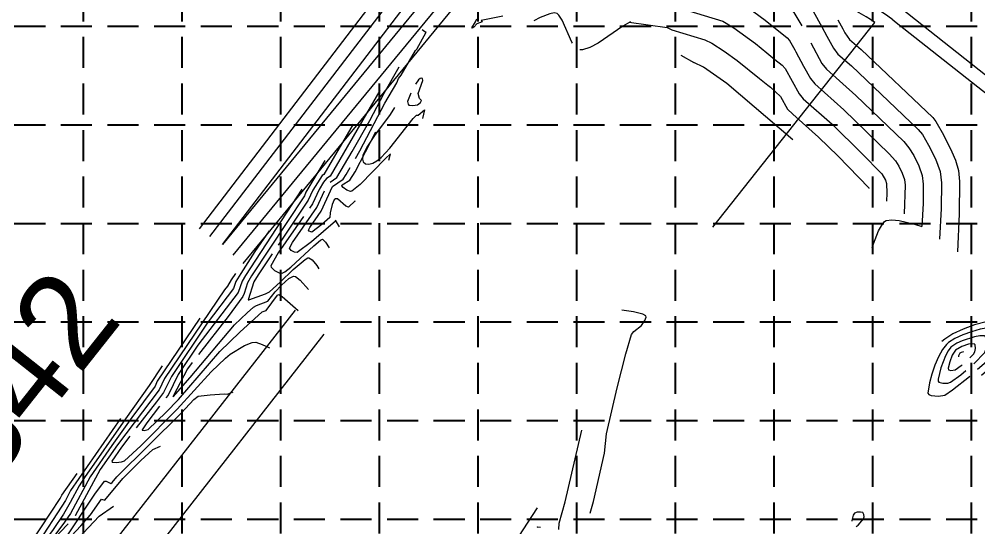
# Model space of a CAD drawing. Header units: inches. Extents: x 5726 to 10817, y 12055 to 15240.
# Drawn here: x 7426 to 8198, y 13562 to 13971 of the extents above; entities that cross this region are included whole.
import ezdxf
from ezdxf.enums import TextEntityAlignment as Align

# ---------------------------------------------------------------- set-up
doc = ezdxf.new("R2010")
doc.units = ezdxf.units.IN
doc.header["$LTSCALE"] = 100
doc.header["$MEASUREMENT"] = 0
doc.linetypes.add('HIDDEN', pattern=[0.375, 0.25, -0.125])
for name, color, linetype in [('2', 7, 'Continuous'), ('20', 36, 'Continuous'), ('21', 36, 'Continuous'), ('27', 150, 'Continuous'), ('30', 7, 'Continuous'), ('8', 7, 'Continuous'), ('GRID', 254, 'HIDDEN'), ('STREET NAMES', 7, 'Continuous')]:
    doc.layers.add(name, color=color, linetype=linetype)
doc.styles.get("Standard").update_dxf_attribs({"font": 'ARIAL.TTF', "height": 25})

# ---------------------------------------------------------------- blocks, each defined once
blk = doc.blocks.new('block2')
at = {"layer": 'GRID'}
for p, q in [((7477.7, 15156.29), (7477.7, 12138.33)), ((7557.12, 15156.29), (7557.12, 12138.33)), ((7636.54, 15156.29), (7636.54, 12138.33)), ((7715.96, 15156.29), (7715.96, 12138.33)), ((7795.38, 15156.29), (7795.38, 12138.33)), ((7874.8, 15156.29), (7874.8, 12138.33)), ((7954.22, 15156.29), (7954.22, 12138.33)), ((8033.64, 15156.29), (8033.64, 12138.33)), ((8113.06, 15156.29), (8113.06, 12138.33)), ((8192.48, 15156.29), (8192.48, 12138.33)), ((5809.88, 13964.99), (10733.92, 13964.99)), ((5809.88, 13885.57), (10733.92, 13885.57)), ((5809.88, 13806.15), (10733.92, 13806.15)), ((5809.88, 13726.73), (10733.92, 13726.73)), ((5809.88, 13647.31), (10733.92, 13647.31)), ((5809.88, 13567.89), (10733.92, 13567.89))]:
    blk.add_line(p, q, dxfattribs=at)

msp = doc.modelspace()

# ---------------------------------------------------------------- linework, layer by layer
at = {"layer": '2', "color": 7, "lineweight": 0}
msp.add_line((7984.64, 13803.08), (8115.08, 13967.93), dxfattribs=at)
msp.add_arc((7954.94, 13726.16), 290, 56.48082, 69.94779, dxfattribs=at)
at = {"layer": '20', "color": 43, "lineweight": 0}
for p, q in [((8085.24, 13970.12), (8089.28, 13962.76)), ((8072.27, 13964.39), (8076.34, 13957.04)), ((8046.26, 13953.53), (8050.69, 13945.82)), ((8028.01, 13943.57), (8034.51, 13938.26)), ((7958.88, 13941.6), (7969.43, 13935.69)), ((8022.3, 13922.85), (8028.85, 13917.59))]:
    msp.add_line(p, q, dxfattribs=at)
for points in [[(7897.38, 14002.73), (7904.04, 14007.41), (7908.51, 14010.06), (7910.48, 14010.6), (7923.91, 14009.28), (8005, 13984.68), (8012.59, 13980.17), (8026.82, 13969.87), (8044.37, 13955.61), (8046.26, 13953.53), (8046.5, 13953.1)], [(7889.1, 13990.43), (7920.89, 13988.81), (7932.37, 13987.24), (7936.69, 13986.32), (7938.79, 13985.27), (7992.6, 13968.96), (8001.47, 13963.62), (8018.91, 13951.01), (8028.01, 13943.57)], [(7871.63, 13951.27), (7871.03, 13952.17), (7863.4, 13969.71), (7860.69, 13973.98), (7859.22, 13975.28), (7856.8, 13975.68), (7853.37, 13974.96), (7845.75, 13971.85), (7840.64, 13969.2)], [(8065.32, 13976.96), (8072.27, 13964.39)], [(7815.51, 13973.12), (7798.16, 13969.65), (7798.86, 13968.38), (7794.53, 13966.86), (7792.13, 13964.08), (7790.94, 13963.28), (7790.5, 13963.75), (7793.7, 13968.6), (7794.74, 13970.9)], [(7918.58, 13968.1), (7917.81, 13968.19), (7912.29, 13965.03), (7892.44, 13951.38), (7885.74, 13947.83), (7879.78, 13946), (7877.65, 13945.96)], [(7917.25, 13968.14), (7947.81, 13964.02), (7951.6, 13962.15), (7978.3, 13953.95), (7983.68, 13951.37), (7993.67, 13944.92), (8004.14, 13937.45), (8022.3, 13922.85)], [(7696.98, 13858.38), (7700.57, 13864.63), (7720.63, 13903.09), (7730.13, 13919.38), (7731.67, 13922.84), (7733.81, 13925.4), (7745.36, 13945.44), (7746.37, 13946.42), (7753.92, 13960.16), (7752.67, 13960.55), (7750.76, 13961.97)], [(8089.28, 13962.76), (8090.97, 13959.67), (8094.68, 13954.24), (8104.09, 13946.11), (8161.56, 13891.51), (8164.22, 13888.16), (8170.29, 13877.48), (8177.11, 13863.77), (8179.93, 13857.1), (8182.41, 13848.84), (8183.15, 13839.8), (8182.96, 13813.93), (8181.46, 13783.29)], [(8076.34, 13957.04), (8081.7, 13947.35), (8085.32, 13942.3), (8096.14, 13932.93), (8149.94, 13881.75), (8153.35, 13877.61), (8158.33, 13869.11), (8163.76, 13858.08), (8167.52, 13848.02), (8168.54, 13838.82), (8168.38, 13818.07), (8167.18, 13793.49)], [(8050.69, 13945.82), (8051.49, 13944.42), (8057.53, 13932.76), (8063.21, 13922.72), (8066.65, 13918.46), (8090.18, 13897.54), (8126.58, 13862.14), (8131.61, 13856.51), (8134.26, 13852.29), (8136.96, 13846.67), (8138.79, 13841.52), (8139.31, 13836.86), (8138.62, 13813.89)], [(8048.9, 13873.5), (7995.96, 13918.85), (7977.21, 13931.92), (7969.43, 13935.69)], [(8034.51, 13938.26), (8040.35, 13933.49), (8042.72, 13930.99), (8053.99, 13910.43), (8057.35, 13906.58), (8080.63, 13885.91), (8104.34, 13862.8), (8120.74, 13845.96), (8123.51, 13840.93), (8124.43, 13838.27), (8124.65, 13830.48), (8124.34, 13824.09)], [(7676.5, 13839.43), (7681.85, 13843.03), (7694.44, 13863.93), (7708.56, 13888.89), (7720.09, 13911.11), (7732.27, 13932.21)], [(7748.44, 13906.73), (7747.35, 13910.67), (7751.1, 13921.34), (7750.86, 13922.7), (7750.38, 13923.06), (7749.05, 13922.92), (7747.64, 13921.73), (7745.38, 13918.36)], [(7716.47, 13913.06), (7676.5, 13844.13), (7673.57, 13842.33), (7671.14, 13839.3), (7667.7, 13833.37), (7662.38, 13821.77), (7660.07, 13818.49)], [(8028.85, 13917.59), (8030.93, 13915.92), (8039.18, 13908.45), (8044.79, 13898.14), (8048.9, 13893.97), (8069.54, 13875.46), (8085.42, 13860.16), (8110.11, 13834.64), (8110.06, 13834.29)], [(7741.4, 13910.98), (7738.9, 13904.38), (7739.39, 13902.11), (7740.01, 13901.24), (7743.18, 13900.97), (7746.77, 13901.61), (7749.19, 13903.43), (7750.16, 13905.11), (7748.44, 13906.73)], [(7728.34, 13899.43), (7724.79, 13893.78), (7712.28, 13876.97), (7706.54, 13868.31), (7704.41, 13864.37), (7703.01, 13860.86), (7702.51, 13857.92), (7703.09, 13855.66), (7704.92, 13854.22), (7707.81, 13853.82), (7710.91, 13854.64), (7714.19, 13856.51), (7717.59, 13859.25), (7724.57, 13866.6), (7743.51, 13890.73), (7746.09, 13893.26), (7747.52, 13893.22), (7752.54, 13897.57), (7750.97, 13890.62)], [(7695.15, 13886.03), (7671.52, 13845.57), (7670.13, 13844.74), (7662.78, 13832.96), (7658.94, 13824.71), (7634.62, 13788.59)], [(7696.6, 13823.72), (7696.82, 13824.36), (7691.25, 13819.21), (7689.29, 13820.07), (7682.37, 13825.83), (7680.86, 13825.98), (7679.84, 13824.96), (7678.33, 13821.29), (7676.7, 13814.55), (7676.32, 13810.91), (7669.95, 13805.12), (7661.89, 13799.14), (7660.93, 13799.25), (7659.76, 13799.94), (7659.15, 13800.75), (7660.24, 13802.9), (7669.24, 13815.9), (7678.5, 13835.86), (7686.94, 13841.72), (7689.6, 13845.55), (7692.79, 13851.1)], [(7653.79, 13833.6), (7608.44, 13764.17), (7605.8, 13759.65), (7602.58, 13750.51), (7570.07, 13707.97), (7554.26, 13684.35), (7546.08, 13667.85), (7544.35, 13665.59)], [(7684.14, 13803.24), (7680.95, 13808.79), (7680.93, 13807.9), (7661.66, 13791.25), (7649.91, 13782.6), (7647.85, 13782.82), (7645.32, 13784.31), (7643.99, 13786.06), (7646.32, 13790.72), (7665.81, 13818.84), (7672.03, 13832.42)], [(7655.25, 13811.61), (7634.77, 13782.38), (7628.9, 13771.94), (7629.01, 13770.79), (7631.68, 13768.23), (7635.62, 13766.32), (7637.94, 13766.05), (7640.04, 13766.98), (7644.95, 13770.75), (7663.32, 13787.94), (7668.84, 13792.52), (7670.46, 13793.28), (7672.95, 13791.02), (7675.81, 13786.41)], [(7627.56, 13800.09), (7616.05, 13783.39), (7604.63, 13765.82), (7600.78, 13759.27), (7598.77, 13753.78), (7577.62, 13725.67), (7548.78, 13682.76), (7542.47, 13669.99), (7536.9, 13662.37), (7520.58, 13641.38)], [(7629.92, 13781.62), (7618.58, 13764.77), (7615.26, 13759.08), (7610.53, 13744.56), (7611.04, 13744.43), (7624.6, 13749.32), (7627.74, 13751.01), (7636.44, 13758.71), (7646.85, 13768.87), (7656.5, 13777.14), (7658.5, 13778.41), (7659.52, 13778.46), (7662.03, 13776.63), (7665.95, 13772.22), (7667.48, 13769.57)], [(7600.49, 13765.74), (7596.9, 13760.74), (7593.95, 13755.67), (7591.46, 13752.49), (7543.3, 13681.17), (7538.84, 13672.14), (7505.55, 13627.7), (7491.58, 13607.79), (7471.45, 13570.56), (7471.35, 13570.43)], [(7539.26, 13658.91), (7529.02, 13645.48), (7525.24, 13639.9), (7525.32, 13639.54), (7526.9, 13639.32), (7530.18, 13640.02), (7544.45, 13653.66), (7554.52, 13664.11), (7587.91, 13703), (7603.92, 13718.43), (7622, 13734.8), (7625.07, 13735.95), (7634.33, 13748.21), (7635.37, 13748.79), (7637.87, 13747.2), (7650.82, 13735.9)], [(7571.63, 13729.71), (7537.44, 13678.9), (7535.64, 13675.08), (7516.83, 13649.8), (7500.79, 13627.28), (7483.38, 13601.85), (7467.52, 13572.53), (7462.79, 13565.38), (7438.53, 13532.83), (7417.58, 13503.43)], [(8200.93, 13683.78), (8206.95, 13689.23), (8214.56, 13696.84), (8220.1, 13703.4), (8222.09, 13708.55), (8222.91, 13713.42), (8223.18, 13718.58), (8222.79, 13723.28), (8221.61, 13726.8), (8220.68, 13727.88), (8219.51, 13728.39), (8212.85, 13728.38), (8204.5, 13726.92), (8195.33, 13724.32), (8186.18, 13720.91), (8177.9, 13717.02), (8171.36, 13712.95), (8169, 13710.96)], [(8197.75, 13688.56), (8204.78, 13694.95), (8211.79, 13702.82), (8212.87, 13705.16), (8213.67, 13708.57), (8214.11, 13712.49), (8214.08, 13716.34), (8213.48, 13719.56), (8212.24, 13721.59), (8211.34, 13721.98), (8206.23, 13721.97), (8199.83, 13720.84), (8192.8, 13718.85), (8185.78, 13716.24), (8179.44, 13713.26), (8174.42, 13710.14), (8172.62, 13708.61)], [(8194.7, 13693.1), (8203.48, 13702.23), (8204.79, 13706.24), (8205.07, 13711.64), (8204.66, 13713.88), (8203.8, 13715.29), (8203.17, 13715.56), (8199.62, 13715.55), (8195.16, 13714.77), (8185.39, 13711.57), (8180.98, 13709.5), (8176.23, 13706.27)], [(7515.43, 13634.75), (7508.55, 13625.9), (7500.94, 13614.54), (7501.1, 13613.81), (7504.31, 13613.36), (7508.75, 13613.93), (7510.96, 13614.79), (7524.11, 13626.79), (7553.53, 13656.53), (7580.76, 13686.54), (7592.46, 13697.66), (7596.16, 13700.69), (7607.73, 13707.69), (7613.75, 13710.24), (7616.77, 13710.38), (7621.88, 13708.67), (7627.84, 13705.9)], [(8172.62, 13708.61), (8169.43, 13704.48), (8166.27, 13698.68), (8163.35, 13691.87), (8160.85, 13684.69), (8158.97, 13677.79), (8157.75, 13669.41), (8158.48, 13668.15), (8160.42, 13667.35), (8166.13, 13666.95), (8171.29, 13667.82), (8177.56, 13671.9), (8191.31, 13682.71), (8191.53, 13682.91)], [(8176.23, 13706.27), (8174.02, 13703.39), (8171.82, 13699.36), (8168.05, 13689.62), (8166, 13680.68), (8165.89, 13679), (8166.4, 13678.12), (8169.63, 13677.3), (8173.72, 13677.49), (8175.86, 13678.15), (8184.27, 13684.2), (8188.33, 13687.63)], [(8191.54, 13697.82), (8194.44, 13700.72), (8195.6, 13702.57), (8196.08, 13705.43), (8195.84, 13708.2), (8195, 13709.15), (8190.5, 13708.7), (8185, 13706.9), (8179.85, 13703.92)], [(8179.85, 13703.92), (8177.37, 13700.03), (8175.25, 13694.56), (8174.1, 13689.53), (8174.32, 13688.09), (8176.14, 13687.63), (8179.64, 13688.11), (8184.37, 13691.51), (8185.25, 13692.26)], [(7465.8, 13564.13), (7453.14, 13551.03), (7449.94, 13546.52), (7449.32, 13544.75), (7449.54, 13543.41), (7450.75, 13542.57), (7452.6, 13542.43), (7454.55, 13543.08), (7458.63, 13546.28), (7462.77, 13551.27), (7487.27, 13588.02), (7494.97, 13598.39), (7496.35, 13598.33), (7500.09, 13596.68), (7501.26, 13597.34), (7504.84, 13601.99), (7556.65, 13653.31), (7566.85, 13664.12), (7570.27, 13666.84), (7580, 13667.98), (7591.41, 13668.74), (7593.95, 13668.44), (7597.63, 13670.25), (7598.25, 13669.96)], [(7507.91, 13648.99), (7467.67, 13591.05), (7463.45, 13582.93), (7457.24, 13572.97), (7445.47, 13555.35), (7431.22, 13536.17), (7406.66, 13500.89), (7398.19, 13489.82)], [(7860.73, 13559.6), (7860.93, 13564.74), (7865.75, 13581.68), (7879.05, 13639.64)], [(7412.9, 13487.91), (7437.84, 13516.41), (7445.01, 13523.47), (7445.01, 13524.13), (7446.25, 13525.1), (7444.24, 13527.3), (7453.46, 13538.25), (7476.03, 13562.49), (7483.66, 13571.21), (7492.52, 13584.02), (7495.13, 13583.12), (7509.79, 13600.57), (7524.17, 13615.17), (7533.73, 13623.92), (7539.93, 13626.7)], [(7391.3, 13487), (7395.76, 13492.78), (7409.14, 13510.84), (7427.26, 13537.35), (7435.97, 13549.09), (7459.3, 13584.38), (7460.68, 13587.05), (7472.84, 13604.62)], [(7790.84, 13496.04), (7843.53, 13576.94)], [(8105.47, 13573.09), (8103.4, 13573.55), (8100.69, 13573.43), (8098.61, 13572.69), (8097.66, 13571.03), (8096.54, 13566.9), (8096.52, 13566.23)], [(8099.97, 13561.85), (8101.59, 13562.96), (8105.97, 13568.22), (8106.32, 13569.63), (8106.23, 13571.51), (8105.47, 13573.09)], [(7843.14, 13561.33), (7843.86, 13561.76), (7845.83, 13561.28)]]:
    msp.add_lwpolyline(points, dxfattribs=at)
at = {"layer": '21', "color": 43, "lineweight": 0}
for points in [[(7904.7, 14013.58), (7922.49, 14025.2), (7924.35, 14028.08), (7925.08, 14028.38), (7951.33, 14020.91), (8018.45, 13999.95), (8025.22, 13995.69), (8040.49, 13984.47), (8046.64, 13979.41), (8049.79, 13976.07), (8056.21, 13965.22)], [(8063.62, 13951.52), (8072.46, 13935.04), (8075.98, 13930.38), (8099.73, 13909.16), (8138.28, 13871.97), (8142.48, 13867.06), (8146.32, 13860.72), (8150.38, 13852.39), (8153.16, 13844.77), (8153.92, 13837.84), (8153.8, 13822.21), (8152.9, 13803.69)], [(7723.79, 13857.17), (7725.17, 13862.08), (7721.06, 13858.34), (7700.66, 13837.56), (7694.04, 13832.09), (7692.99, 13831.87), (7689.95, 13832.87), (7687.1, 13834.91), (7686.09, 13836.47), (7686.34, 13837.26), (7692.52, 13840.96), (7696.68, 13847.76), (7713.45, 13879.75)], [(7672.29, 13856.7), (7657.09, 13831.15), (7655.92, 13828.42), (7613.21, 13763.79), (7610.03, 13758.3), (7607.48, 13749.64), (7606.38, 13747.24), (7594.45, 13731.15), (7570.7, 13700.56)], [(8112.87, 13786.41), (8113.88, 13789.65), (8118.01, 13800.05), (8120.27, 13804.23), (8122.7, 13807.53), (8124.11, 13808.47), (8128.66, 13809.11), (8134.66, 13808.5), (8146.94, 13805.56), (8152.84, 13803.69)], [(7565.55, 13693.92), (7561.73, 13689), (7550.17, 13666.84), (7550.24, 13666.4), (7563.92, 13681.86), (7599.71, 13724.27), (7609.79, 13734.15), (7615.02, 13738.65), (7617.27, 13740.1), (7626.48, 13743.54), (7632.31, 13750.89), (7637.48, 13756.45), (7643.2, 13761.62), (7647.04, 13763.57), (7648.69, 13763.32), (7652.47, 13760.46), (7659.15, 13752.73)], [(7885.83, 13572.74), (7888.51, 13582.14), (7897.32, 13621.1), (7898.99, 13636.5), (7907.68, 13673.69), (7914.59, 13700.97), (7919.14, 13716.69), (7921.08, 13719.08), (7927.11, 13723.77), (7929.93, 13727.77), (7931.06, 13730.45), (7930.74, 13731.72), (7928.29, 13732.89), (7920.68, 13734.76), (7911.31, 13736.15)], [(8183.47, 13701.57), (8182.45, 13699.5), (8182.32, 13698.62)], [(8186.45, 13702.64), (8184.61, 13702.23), (8183.47, 13701.57)], [(7541.29, 13691.33), (7530.85, 13675.42), (7511.75, 13648.76), (7478.77, 13601.37), (7474.5, 13594.75), (7467.42, 13581.21), (7461.87, 13571.9), (7453.62, 13559.62), (7434.19, 13533.56), (7410.44, 13499.7), (7405.88, 13493.8)], [(7400.74, 13487.15), (7382.54, 13463.62), (7376.9, 13455.77), (7375.49, 13450.56), (7375.31, 13447.99), (7375.67, 13447.01), (7376.97, 13446), (7378.57, 13445.35), (7379.48, 13445.38), (7380.93, 13446.89), (7383.58, 13451.35), (7385.31, 13452.03), (7382.81, 13453.58), (7406.87, 13475.21), (7418.58, 13490.43), (7430, 13503.46), (7447.65, 13520.87), (7447.21, 13521.74), (7450.72, 13524.94), (7449.91, 13525.65), (7452.37, 13528.94), (7473.44, 13552.06), (7490.75, 13570.38), (7502.11, 13578.21)]]:
    msp.add_lwpolyline(points, dxfattribs=at)
at = {"layer": '27', "color": 7, "lineweight": 0}
msp.add_line((8129.55, 13970.11), (8675.98, 13537.74), dxfattribs=at)
msp.add_arc((7954.94, 13726.16), 300, 54.40535, 69.94779, dxfattribs=at)
at = {"layer": '30', "color": 7, "lineweight": 0}
for p, q in [((6881.74, 12754.38), (7648.57, 13736.33)), ((7671.45, 13716.88), (6905.71, 12736.34))]:
    msp.add_line(p, q, dxfattribs=at)
at = {"layer": '8', "color": 7, "linetype": 'Continuous', "lineweight": 0}
for p, q in [((7771.67, 14063.99), (7571.2, 13801.8)), ((7780.01, 14057.61), (7579.54, 13795.42)), ((7807.94, 14035.47), (7598.31, 13780.54)), ((7816.05, 14028.8), (7606.42, 13773.87)), ((8136.25, 13979.47), (8683.12, 13546.76))]:
    msp.add_line(p, q, dxfattribs=at)
msp.add_lwpolyline([(7866.41, 14147.27, -1), (7875.59, 14140.01), (7875.57, 14140.02), (7846.25, 14103.37), (7815.82, 14064.79), (7798.4, 14042.76), (7798.67, 14043.09), (7589.86, 13789.16), (7789.54, 14050.32), (7789.27, 14049.97), (7806.69, 14071.85), (7866.41, 14147.27), (7866.41, 14147.27)], format="xyb", dxfattribs=at)

# ---------------------------------------------------------------- block references
at = {"layer": 'GRID', "color": 84}
msp.add_blockref('block2', (0, 0), dxfattribs=at)

# ---------------------------------------------------------------- texts
at = {"layer": 'STREET NAMES', "color": 7, "lineweight": 0}
msp.add_text('S.H. 342', height=75, rotation=51.64691, dxfattribs=at).set_placement((7384.03, 13568.73), align=Align.CENTER)

doc.saveas('drawing.dxf')
